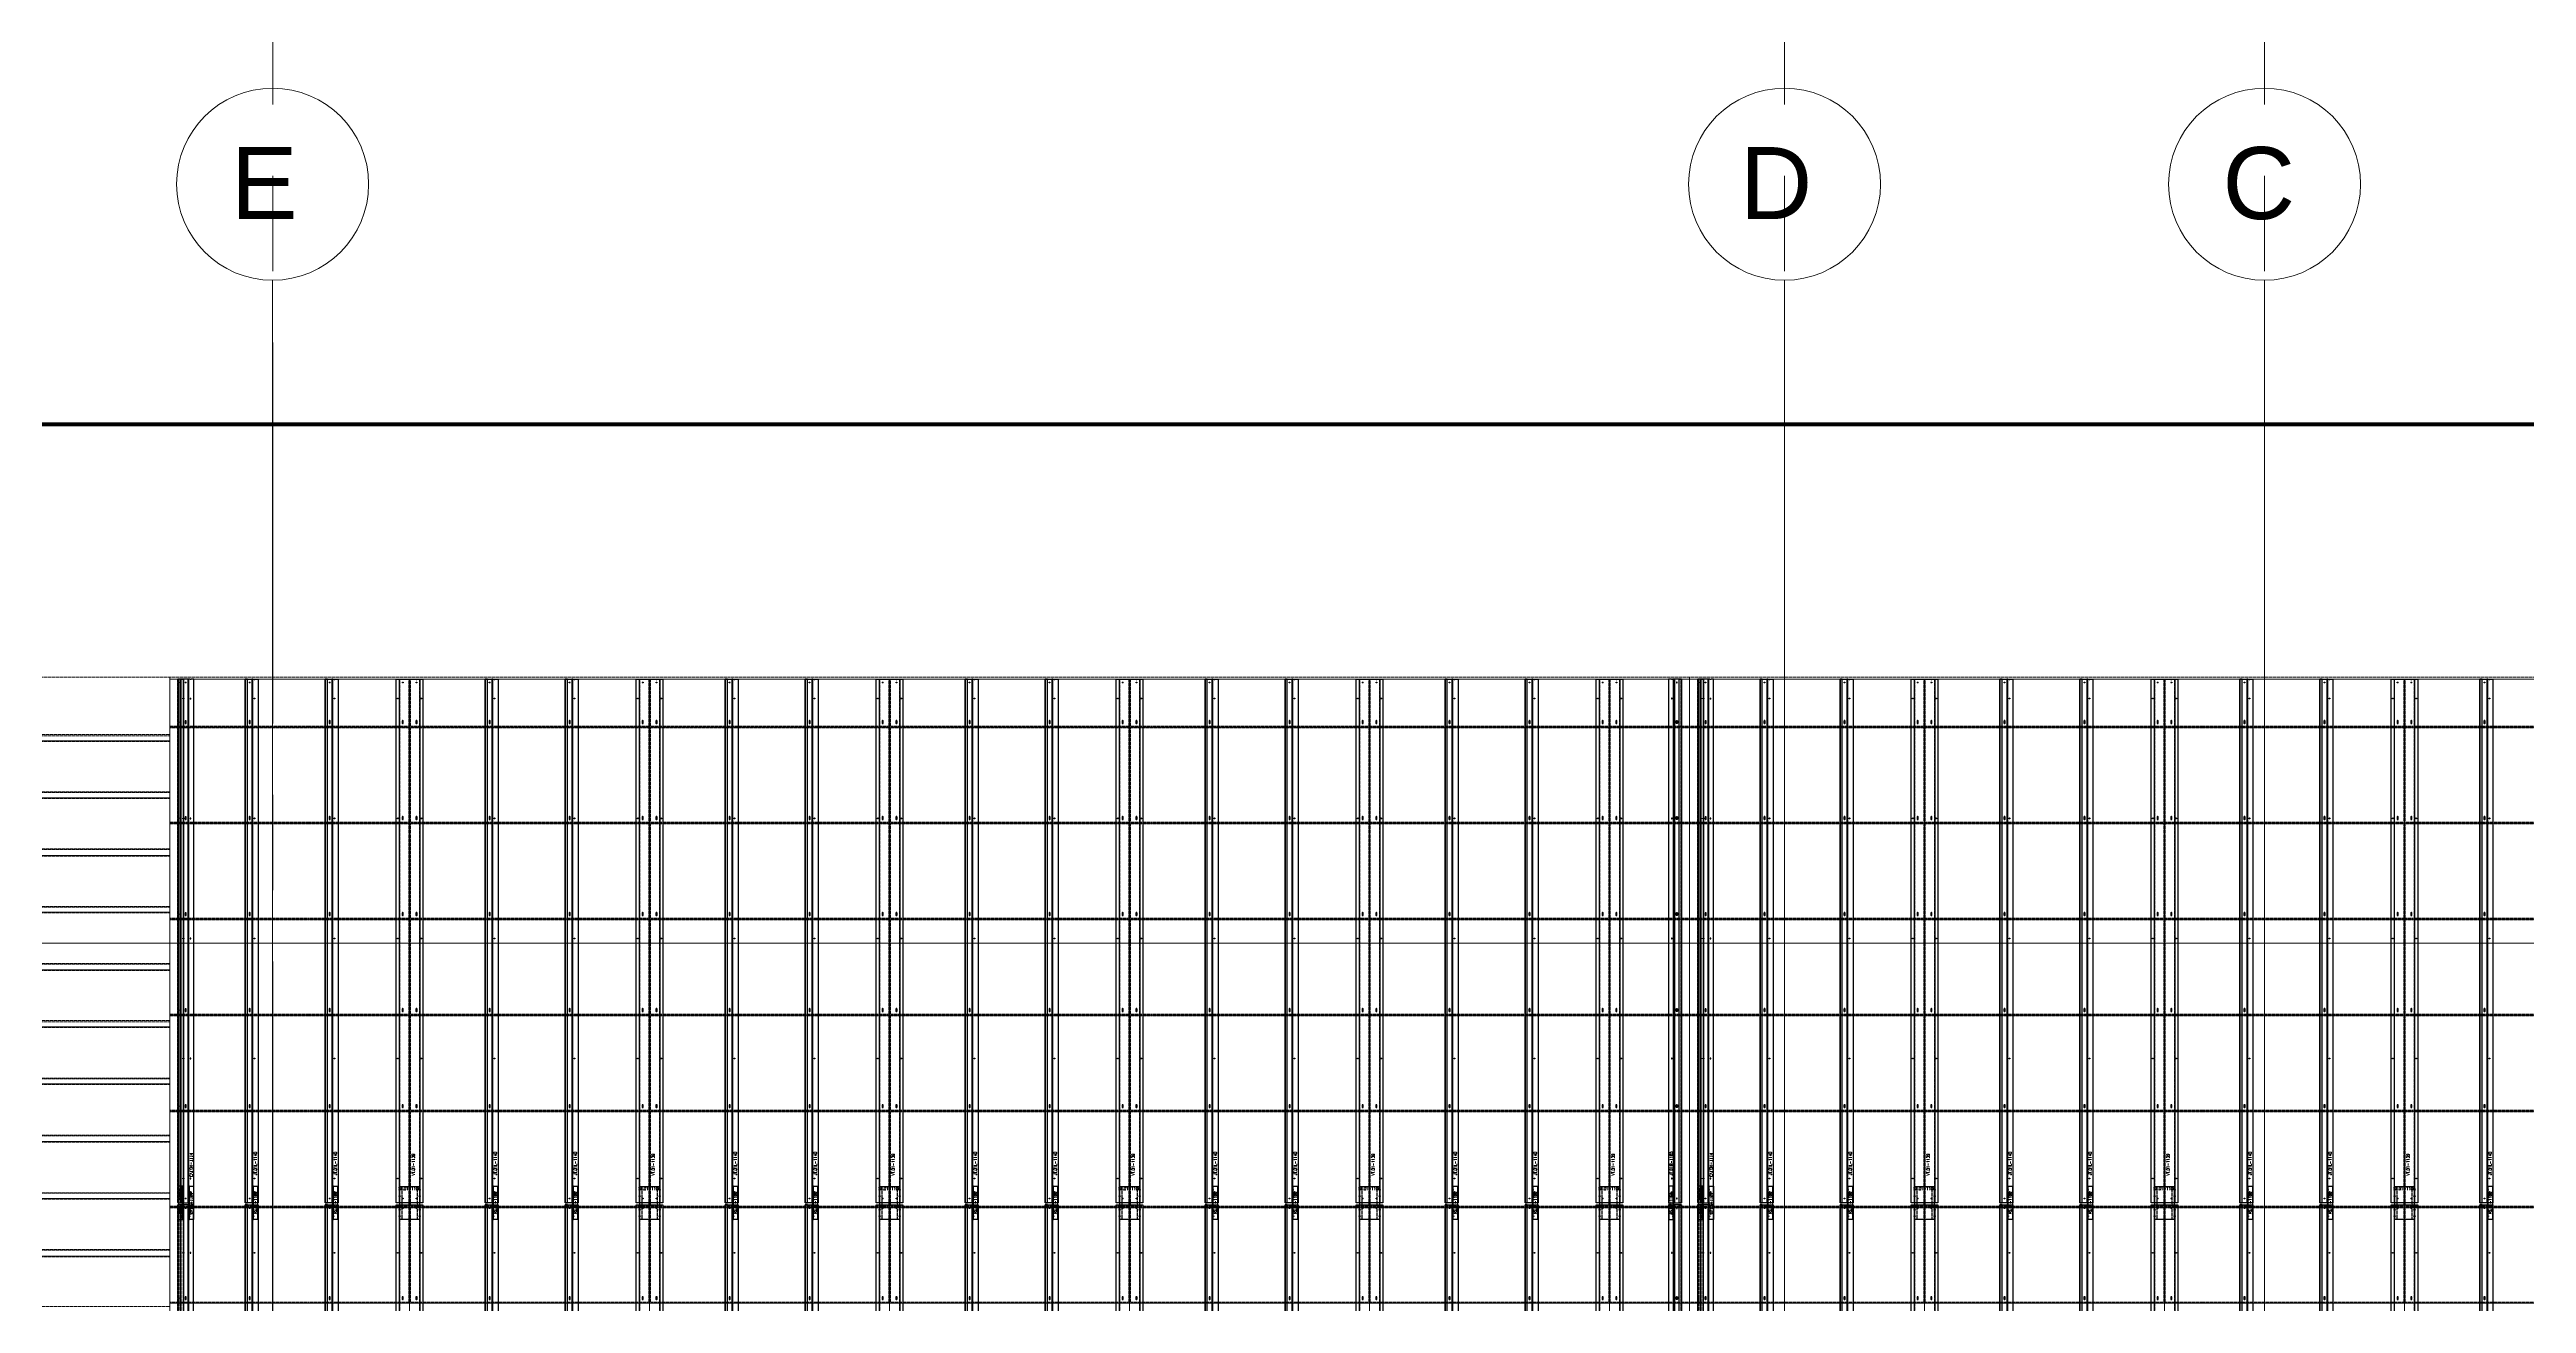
# Model space of a CAD drawing. Header units: inches. Extents: x 841 to 14369, y -4365 to -3225.
# Drawn here: x 5642 to 6261, y -3871 to -3557 of the extents above; entities that cross this region are included whole.
import ezdxf
from ezdxf.xclip import XClip

# ---------------------------------------------------------------- set-up
doc = ezdxf.new("R2010")
doc.units = ezdxf.units.IN
doc.header["$MEASUREMENT"] = 0
doc.header["$XCLIPFRAME"] = 0
for name, pattern in [('INC-200$0$NBK_Hidden', [0.125, 0.083333, -0.041667]), ('NBK_Center', [0.541667, 0.333333, -0.0625, 0.083333, -0.0625]), ('NBK_Center2', [0.270833, 0.166667, -0.03125, 0.041667, -0.03125]), ('NBK_CenterX2', [1.083333, 0.666667, -0.125, 0.166667, -0.125]), ('NBK_Hidden', [0.125, 0.083333, -0.041667]), ('NBK_Hidden2', [0.0625, 0.041667, -0.020833])]:
    doc.linetypes.add(name, pattern=pattern)
doc.layers.get('Defpoints').update_dxf_attribs({"color": 250, "lineweight": 0})
for name, color, linetype, lineweight in [('!Bracket', 11, 'Continuous', 25), ('!Clip - bent', 20, 'Continuous', 25), ('!Dimension', 50, 'Continuous', 5), ('!Extrusion', 140, 'Continuous', 25), ('!Gridline', 112, 'NBK_CenterX2', 5), ('!Linetype_Center', 220, 'NBK_Center', 9), ('!Linetype_Center2', 222, 'NBK_Center2', 9), ('!Linetype_Hidden', 210, 'NBK_Hidden', 9), ('!Misc2', 252, 'NBK_Hidden2', 5), ('INC-200$0$!Linetype_Hidden', 210, 'INC-200$0$NBK_Hidden', 9), ('S-GRID-IDEN', 1, 'Continuous', 9)]:
    doc.layers.add(name, color=color, linetype=linetype, lineweight=lineweight)
doc.styles.add('Arial_1', font='arial.ttf', dxfattribs={"height": 18})
doc.styles.add('Romans', font='romans.shx', dxfattribs={"width": 0.8})

# ---------------------------------------------------------------- blocks, each defined once
blk = doc.blocks.new('Grid - Grid Head - 1_2_ Circle-1591862-BUILDING ELEVATION - EAST')
at = {"layer": 'S-GRID-IDEN'}
blk.add_circle((813.21, 1599.69), 24, dxfattribs=at)
blk = doc.blocks.new('A$C5F5E0350')
for p, q in [((-1104, -364.16), (-1104, 165.69)), ((-726, -364.16), (-726, 165.69)), ((-606, -364.16), (-606, 165.69)), ((370.98, 0), (-1596.96, 0))]:
    blk.add_line(p, q)
at = {"layer": 'S-GRID-IDEN'}
for p in [(-1917.21, -1410), (-1539.21, -1410), (-1419.21, -1410)]:
    blk.add_blockref('Grid - Grid Head - 1_2_ Circle-1591862-BUILDING ELEVATION - EAST', p, dxfattribs=at)
at = {"style": 'Arial_1'}
for s, p in [('E', (-1114.49, 180.98)), ('D', (-737.21, 180.98)), ('C', (-616.52, 180.98))]:
    blk.add_text(s, height=18, dxfattribs=at).set_placement(p)
blk = doc.blocks.new('A$C5F5E04A0')
at = {"layer": '!Linetype_Center2', "linetype": 'Continuous'}
for p, q in [((-1129.74, 16), (-1129.74, 324)), ((-204.25, 324), (-1129.74, 324)), ((-1069.75, 16), (-1069.75, 324)), ((-1009.75, 16), (-1009.75, 324)), ((-949.75, 16), (-949.75, 324)), ((-889.75, 16), (-889.75, 324)), ((-829.75, 16), (-829.75, 324)), ((-769.75, 16), (-769.75, 324)), ((-749.75, 16), (-749.75, 324)), ((-691, 16), (-691, 324)), ((-631, 16), (-631, 324)), ((-571, 16), (-571, 324)), ((-1129.74, 312), (-204.25, 312)), ((-1129.74, 288), (-204.25, 288)), ((-1129.74, 264), (-204.25, 264)), ((-1129.74, 240), (-204.25, 240)), ((-1129.74, 216), (-204.25, 216)), ((-1129.74, 192), (-204.25, 192)), ((-1129.74, 168), (-204.25, 168))]:
    blk.add_line(p, q, dxfattribs=at)
at = {"layer": 'INC-200$0$!Linetype_Hidden'}
for points in [[(-1069.94, 324), (-1129.74, 324), (-1129.74, 312.19), (-1069.94, 312.19)], [(-1069.56, 324), (-1009.94, 324), (-1009.94, 312.19), (-1069.56, 312.19)], [(-949.94, 324), (-1009.56, 324), (-1009.56, 312.19), (-949.94, 312.19)], [(-949.56, 324), (-889.94, 324), (-889.94, 312.19), (-949.56, 312.19)], [(-829.94, 324), (-889.56, 324), (-889.56, 312.19), (-829.94, 312.19)], [(-829.56, 324), (-769.94, 324), (-769.94, 312.19), (-829.56, 312.19)], [(-769.56, 312.19), (-749.75, 312.19), (-749.75, 324), (-769.56, 324)], [(-691.19, 324), (-749.75, 324), (-749.75, 312.19), (-691.19, 312.19)], [(-690.81, 324), (-631.19, 324), (-631.19, 312.19), (-690.81, 312.19)], [(-571.19, 324), (-630.81, 324), (-630.81, 312.19), (-571.19, 312.19)], [(-570.81, 324), (-511.19, 324), (-511.19, 312.19), (-570.81, 312.19)], [(-1129.74, 288.19), (-1069.94, 288.19), (-1069.94, 311.81), (-1129.74, 311.81)], [(-1009.94, 288.19), (-1069.56, 288.19), (-1069.56, 311.81), (-1009.94, 311.81)], [(-1009.56, 288.19), (-949.94, 288.19), (-949.94, 311.81), (-1009.56, 311.81)], [(-889.94, 288.19), (-949.56, 288.19), (-949.56, 311.81), (-889.94, 311.81)], [(-889.56, 288.19), (-829.94, 288.19), (-829.94, 311.81), (-889.56, 311.81)], [(-769.94, 288.19), (-829.56, 288.19), (-829.56, 311.81), (-769.94, 311.81)], [(-769.56, 288.19), (-749.75, 288.19), (-749.75, 311.81), (-769.56, 311.81)], [(-691.19, 288.19), (-749.75, 288.19), (-749.75, 311.81), (-691.19, 311.81)], [(-690.81, 288.19), (-631.19, 288.19), (-631.19, 311.81), (-690.81, 311.81)], [(-571.19, 288.19), (-630.81, 288.19), (-630.81, 311.81), (-571.19, 311.81)], [(-570.81, 288.19), (-511.19, 288.19), (-511.19, 311.81), (-570.81, 311.81)], [(-1129.74, 287.81), (-1069.94, 287.81), (-1069.94, 264.19), (-1129.74, 264.19)], [(-1009.94, 287.81), (-1069.56, 287.81), (-1069.56, 264.19), (-1009.94, 264.19)], [(-1009.56, 287.81), (-949.94, 287.81), (-949.94, 264.19), (-1009.56, 264.19)], [(-889.94, 287.81), (-949.56, 287.81), (-949.56, 264.19), (-889.94, 264.19)], [(-889.56, 287.81), (-829.94, 287.81), (-829.94, 264.19), (-889.56, 264.19)], [(-769.94, 287.81), (-829.56, 287.81), (-829.56, 264.19), (-769.94, 264.19)], [(-769.56, 287.81), (-749.75, 287.81), (-749.75, 264.19), (-769.56, 264.19)], [(-691.19, 287.81), (-749.75, 287.81), (-749.75, 264.19), (-691.19, 264.19)], [(-690.81, 287.81), (-631.19, 287.81), (-631.19, 264.19), (-690.81, 264.19)], [(-571.19, 287.81), (-630.81, 287.81), (-630.81, 264.19), (-571.19, 264.19)], [(-570.81, 287.81), (-511.19, 287.81), (-511.19, 264.19), (-570.81, 264.19)], [(-1129.74, 240.19), (-1069.94, 240.19), (-1069.94, 263.81), (-1129.74, 263.81)], [(-1009.94, 240.19), (-1069.56, 240.19), (-1069.56, 263.81), (-1009.94, 263.81)], [(-1009.56, 240.19), (-949.94, 240.19), (-949.94, 263.81), (-1009.56, 263.81)], [(-889.94, 240.19), (-949.56, 240.19), (-949.56, 263.81), (-889.94, 263.81)], [(-889.56, 240.19), (-829.94, 240.19), (-829.94, 263.81), (-889.56, 263.81)], [(-769.94, 240.19), (-829.56, 240.19), (-829.56, 263.81), (-769.94, 263.81)], [(-769.56, 240.19), (-749.75, 240.19), (-749.75, 263.81), (-769.56, 263.81)], [(-691.19, 240.19), (-749.75, 240.19), (-749.75, 263.81), (-691.19, 263.81)], [(-690.81, 240.19), (-631.19, 240.19), (-631.19, 263.81), (-690.81, 263.81)], [(-571.19, 240.19), (-630.81, 240.19), (-630.81, 263.81), (-571.19, 263.81)], [(-570.81, 240.19), (-511.19, 240.19), (-511.19, 263.81), (-570.81, 263.81)], [(-1129.74, 239.81), (-1069.94, 239.81), (-1069.94, 216.19), (-1129.74, 216.19)], [(-1009.94, 239.81), (-1069.56, 239.81), (-1069.56, 216.19), (-1009.94, 216.19)], [(-1009.56, 239.81), (-949.94, 239.81), (-949.94, 216.19), (-1009.56, 216.19)], [(-889.94, 239.81), (-949.56, 239.81), (-949.56, 216.19), (-889.94, 216.19)], [(-889.56, 239.81), (-829.94, 239.81), (-829.94, 216.19), (-889.56, 216.19)], [(-769.94, 239.81), (-829.56, 239.81), (-829.56, 216.19), (-769.94, 216.19)], [(-769.56, 239.81), (-749.75, 239.81), (-749.75, 216.19), (-769.56, 216.19)], [(-691.19, 239.81), (-749.75, 239.81), (-749.75, 216.19), (-691.19, 216.19)], [(-690.81, 239.81), (-631.19, 239.81), (-631.19, 216.19), (-690.81, 216.19)], [(-571.19, 239.81), (-630.81, 239.81), (-630.81, 216.19), (-571.19, 216.19)], [(-570.81, 239.81), (-511.19, 239.81), (-511.19, 216.19), (-570.81, 216.19)], [(-1129.74, 192.19), (-1069.94, 192.19), (-1069.94, 215.81), (-1129.74, 215.81)], [(-1009.94, 192.19), (-1069.56, 192.19), (-1069.56, 215.81), (-1009.94, 215.81)], [(-1009.56, 192.19), (-949.94, 192.19), (-949.94, 215.81), (-1009.56, 215.81)], [(-889.94, 192.19), (-949.56, 192.19), (-949.56, 215.81), (-889.94, 215.81)], [(-889.56, 192.19), (-829.94, 192.19), (-829.94, 215.81), (-889.56, 215.81)], [(-769.94, 192.19), (-829.56, 192.19), (-829.56, 215.81), (-769.94, 215.81)], [(-769.56, 192.19), (-749.75, 192.19), (-749.75, 215.81), (-769.56, 215.81)], [(-691.19, 192.19), (-749.75, 192.19), (-749.75, 215.81), (-691.19, 215.81)], [(-690.81, 192.19), (-631.19, 192.19), (-631.19, 215.81), (-690.81, 215.81)], [(-571.19, 192.19), (-630.81, 192.19), (-630.81, 215.81), (-571.19, 215.81)], [(-570.81, 192.19), (-511.19, 192.19), (-511.19, 215.81), (-570.81, 215.81)], [(-1129.74, 191.81), (-1069.94, 191.81), (-1069.94, 168.19), (-1129.74, 168.19)], [(-1009.94, 191.81), (-1069.56, 191.81), (-1069.56, 168.19), (-1009.94, 168.19)], [(-1009.56, 191.81), (-949.94, 191.81), (-949.94, 168.19), (-1009.56, 168.19)], [(-889.94, 191.81), (-949.56, 191.81), (-949.56, 168.19), (-889.94, 168.19)], [(-889.56, 191.81), (-829.94, 191.81), (-829.94, 168.19), (-889.56, 168.19)], [(-769.94, 191.81), (-829.56, 191.81), (-829.56, 168.19), (-769.94, 168.19)], [(-769.56, 191.81), (-749.75, 191.81), (-749.75, 168.19), (-769.56, 168.19)], [(-691.19, 191.81), (-749.75, 191.81), (-749.75, 168.19), (-691.19, 168.19)], [(-690.81, 191.81), (-631.19, 191.81), (-631.19, 168.19), (-690.81, 168.19)], [(-571.19, 191.81), (-630.81, 191.81), (-630.81, 168.19), (-571.19, 168.19)], [(-570.81, 191.81), (-511.19, 191.81), (-511.19, 168.19), (-570.81, 168.19)]]:
    blk.add_lwpolyline(points, close=True, dxfattribs=at)
blk = doc.blocks.new('A$C5F5E0AF2')
for p, q in [((16.75, 66.5), (-1129.74, 66.5)), ((-1129.74, 66.5), (-1129.74, -258)), ((-749.75, 66.5), (-749.75, -258))]:
    blk.add_line(p, q)
at = {"lineweight": 13}
for points in [[(-1233.13, 52.16), (-1129.74, 52.16), (-1129.74, 66.5), (-1233.13, 66.5)], [(-1233.13, 37.76), (-1129.74, 37.76), (-1129.74, 50.4), (-1129.74, 50.56), (-1129.74, 51.84), (-1233.13, 51.84)], [(-1129.74, 50.56), (-1231.53, 50.56)], [(-1233.13, 23.52), (-1129.74, 23.52), (-1129.74, 36.16), (-1129.74, 36.32), (-1129.74, 37.6), (-1233.13, 37.6)], [(-1129.74, 36.32), (-1231.53, 36.32)], [(-1129.74, 21.92), (-1231.53, 21.92)], [(-1233.13, -5.12), (-1129.74, -5.12), (-1129.74, 7.52), (-1129.74, 7.68), (-1129.74, 8.96), (-1233.13, 8.96)], [(-1129.74, 7.68), (-1231.53, 7.68)], [(-1129.74, -6.72), (-1231.53, -6.72)], [(-1233.13, -33.76), (-1129.74, -33.76), (-1129.74, -21.12), (-1129.74, -20.96), (-1129.74, -19.68), (-1233.13, -19.68)], [(-1129.74, -20.96), (-1231.53, -20.96)], [(-1233.13, -48), (-1129.74, -48), (-1129.74, -35.36), (-1129.74, -35.2), (-1129.74, -33.92), (-1233.13, -33.92)], [(-1129.74, -35.2), (-1231.53, -35.2)], [(-1129.74, -49.6), (-1231.53, -49.6)], [(-1233.13, -76.64), (-1129.74, -76.64), (-1129.74, -64), (-1129.74, -63.84), (-1129.74, -62.56), (-1233.13, -62.56)], [(-1129.74, -63.84), (-1231.53, -63.84)], [(-1129.74, -78.24), (-1231.53, -78.24)]]:
    blk.add_lwpolyline(points, close=True, dxfattribs=at)
for points in [[(-1129.74, 50.4), (-1231.53, 50.4), (-1231.53, 50.56), (-1231.53, 51.84), (-1231.53, 52.16), (-1231.53, 52), (-1231.53, 51.84)], [(-1129.74, 52.16), (-1129.74, 51.84)], [(-1129.74, 36.16), (-1231.53, 36.16), (-1231.53, 36.32), (-1231.53, 37.6), (-1231.53, 37.76), (-1231.53, 37.6)], [(-1129.74, 37.76), (-1129.74, 37.6)], [(-1129.74, 23.52), (-1129.74, 23.36), (-1233.13, 23.36), (-1233.13, 9.12), (-1129.74, 9.12), (-1129.74, 21.76), (-1129.74, 21.92), (-1129.74, 23.2)], [(-1129.74, 21.76), (-1231.53, 21.76), (-1231.53, 21.92), (-1231.53, 23.2)], [(-1129.74, 7.52), (-1231.53, 7.52), (-1231.53, 7.68), (-1231.53, 8.96), (-1231.53, 9.12), (-1231.53, 8.96)], [(-1129.74, 9.12), (-1129.74, 8.96)], [(-1129.74, -5.12), (-1129.74, -5.28), (-1233.13, -5.28), (-1233.13, -19.36), (-1129.74, -19.36), (-1129.74, -6.88), (-1129.74, -6.72), (-1129.74, -5.44)], [(-1129.74, -6.88), (-1231.53, -6.88), (-1231.53, -6.72), (-1231.53, -5.44)], [(-1129.74, -21.12), (-1231.53, -21.12), (-1231.53, -20.96), (-1231.53, -19.68), (-1231.53, -19.36), (-1231.53, -19.52), (-1231.53, -19.68)], [(-1129.74, -19.36), (-1129.74, -19.68)], [(-1129.74, -35.36), (-1231.53, -35.36), (-1231.53, -35.2), (-1231.53, -33.92), (-1231.53, -33.76), (-1231.53, -33.92)], [(-1129.74, -33.76), (-1129.74, -33.92)], [(-1129.74, -48), (-1129.74, -48.16), (-1233.13, -48.16), (-1233.13, -62.4), (-1129.74, -62.4), (-1129.74, -49.76), (-1129.74, -49.6), (-1129.74, -48.32)], [(-1129.74, -49.76), (-1231.53, -49.76), (-1231.53, -49.6), (-1231.53, -48.32)], [(-1129.74, -64), (-1231.53, -64), (-1231.53, -63.84), (-1231.53, -62.56), (-1231.53, -62.4), (-1231.53, -62.56)], [(-1129.74, -62.4), (-1129.74, -62.56)], [(-1129.74, -76.64), (-1129.74, -76.8), (-1233.13, -76.8), (-1233.13, -90.88), (-1129.74, -90.88), (-1129.74, -78.4), (-1129.74, -78.24), (-1129.74, -76.96)], [(-1129.74, -78.4), (-1231.53, -78.4), (-1231.53, -78.24), (-1231.53, -76.96)]]:
    blk.add_lwpolyline(points, dxfattribs=at)
blk = doc.blocks.new('A$C5F5F6268')
at = {"layer": '!Linetype_Hidden'}
blk.add_blockref('A$C5F5E0AF2', (0, 0), dxfattribs=at)
at = {"color": 1}
blk.add_blockref('A$C5F5E04A0', (0, -258), dxfattribs=at)
blk = doc.blocks.new('GRID_ELEV EAST_E')
at = {"layer": '!Gridline'}
for p, q in [((1.6301, -3.0856, 0.1581), (1.6301, 12.211, -9.4452)), ((4.2761, -3.0856, 0.1677), (4.2761, 12.211, -9.4452)), ((5.1161, -3.0856, 0.1726), (5.1161, 12.2188, -9.4452)), ((-6.0487, 8.4812), (9.732, 8.4812))]:
    blk.add_line(p, q, dxfattribs=at)
blk = doc.blocks.new('HOLE SECTION')
at = {"layer": '!Linetype_Center2'}
blk.add_line((-0.33, 0), (0.26, 0), dxfattribs=at)
at = {"layer": '!Misc2'}
blk.add_lwpolyline([(-0.09, 0.1), (0, 0.1), (0, -0.1), (-0.09, -0.1)], close=True, dxfattribs=at)
blk = doc.blocks.new('TAP HOLE_5mm')
at = {"layer": '!Linetype_Center2'}
for points in [[(-0.18, 0), (0.18, 0)], [(0, 0.18), (0, -0.18)]]:
    blk.add_lwpolyline(points, dxfattribs=at)
blk.add_circle((0, 0), 0.101)
blk = doc.blocks.new('WEEP HOLE')
at = {"layer": '!Linetype_Center'}
for p, q in [((-0.22, 0.37), (0.22, 0.37)), ((0, 0.83), (0, -0.08))]:
    blk.add_line(p, q, dxfattribs=at)
at = {"color": 0}
blk.add_lwpolyline([(-0.14, 0.61), (-0.14, 0.14, 0.414214), (0, 0, 0.414214), (0.14, 0.14), (0.14, 0.61, 0.414214), (0, 0.75, 0.414214)], format="xyb", close=True, dxfattribs=at)
blk = doc.blocks.new('19mm WEEP HOLE')
at = {"layer": '!Linetype_Center'}
blk.add_line((-0.37, 0.2), (-0.37, -0.12), dxfattribs=at)
at = {"linetype": 'NBK_Hidden'}
blk.add_lwpolyline([(-0.75, 0.08), (0, 0.08), (0, 0), (-0.75, 0)], close=True, dxfattribs=at)
blk = doc.blocks.new('CLEAR SECTION HOLE')
at = {"layer": '!Linetype_Center2'}
blk.add_line((-0.33, 0), (0.26, 0), dxfattribs=at)
at = {"layer": '!Misc2'}
blk.add_lwpolyline([(-0.08, 0.1), (0, 0.1), (0, -0.1), (-0.08, -0.1)], close=True, dxfattribs=at)
blk = doc.blocks.new('SECTION CLEAR HOLE 1')
at = {"layer": '!Linetype_Center2'}
blk.add_line((-0.33, 0, 0), (0.26, 0, 0), dxfattribs=at)
at = {"layer": '!Misc2'}
blk.add_lwpolyline([(-0.12, 0.1), (0, 0.1), (0, -0.1), (-0.12, -0.1)], close=True, dxfattribs=at)
blk = doc.blocks.new('SLOTTED SECTION1')
at = {"layer": '!Linetype_Center2'}
blk.add_lwpolyline([(-0.24, 0), (0.12, 0)], dxfattribs=at)
at = {"layer": '!Misc2'}
blk.add_lwpolyline([(-0.12, 0.47), (0, 0.47), (0, -0.47), (-0.12, -0.47)], close=True, dxfattribs=at)
blk = doc.blocks.new('SLOTTED HOLE 1')
at = {"layer": '!Linetype_Center'}
for p, q in [((0, 0.55), (0, -0.55)), ((-0.22, 0), (0.22, 0))]:
    blk.add_line(p, q, dxfattribs=at)
at = {"color": 0}
blk.add_lwpolyline([(-0.14, 0.33), (-0.14, -0.33, 0.414214), (0, -0.47, 0.414214), (0.14, -0.33), (0.14, 0.33, 0.414214), (0, 0.47, 0.414214)], format="xyb", close=True, dxfattribs=at)
blk = doc.blocks.new('SL.01-1101')
at = {"layer": '!Bracket'}
for points in [[(4.65, -1.3), (4.65, -0.12), (-3.67, -0.12), (-3.67, -1.3)], [(-3.67, -1.3), (-3.67, -1.18), (4.65, -1.18), (4.65, -1.3)]]:
    blk.add_lwpolyline(points, close=True, dxfattribs=at)
at = {"layer": '!Dimension', "xscale": -1, "rotation": 270}
for name, p in [('SECTION CLEAR HOLE 1', (-2.88, -1.18)), ('SECTION CLEAR HOLE 1', (-1.3, -1.18)), ('SLOTTED SECTION1', (2.15, -1.18)), ('SLOTTED SECTION1', (3.73, -1.18))]:
    blk.add_blockref(name, p, dxfattribs=at)
at = {"layer": '!Extrusion', "xscale": -1, "rotation": 270}
blk.add_blockref('TAP HOLE_5mm', (-2.09, -0.83), dxfattribs=at)
at = {"layer": '!Extrusion', "linetype": 'NBK_Hidden', "xscale": -1, "rotation": 270}
blk.add_blockref('SLOTTED HOLE 1', (2.75, -0.83), dxfattribs=at)
at = {"layer": 'Defpoints', "color": 30, "insert": (0.32, -0.6), "char_height": 0.75, "width": 1.65, "attachment_point": 5, "style": 'Romans'}
blk.add_mtext('AS.01-1101', dxfattribs=at)
blk = doc.blocks.new('AS.01-1100-')
at = {"layer": '!Bracket'}
for points in [[(4.65, 1.33), (4.65, 0.15), (-3.67, 0.15), (-3.67, 1.33)], [(-3.67, 1.33), (-3.67, 1.21), (4.65, 1.21), (4.65, 1.33)]]:
    blk.add_lwpolyline(points, close=True, dxfattribs=at)
at = {"layer": '!Dimension', "rotation": 270}
for name, p in [('SECTION CLEAR HOLE 1', (-2.09, 1.21)), ('SLOTTED SECTION1', (2.75, 1.21))]:
    blk.add_blockref(name, p, dxfattribs=at)
at = {"layer": '!Extrusion', "rotation": 270}
for p in [(-2.88, 0.86, 0), (-1.3, 0.86, 0)]:
    blk.add_blockref('TAP HOLE_5mm', p, dxfattribs=at)
at = {"layer": '!Extrusion', "linetype": 'NBK_Hidden', "rotation": 270}
for p in [(2.15, 0.86), (3.73, 0.86)]:
    blk.add_blockref('SLOTTED HOLE 1', p, dxfattribs=at)
at = {"layer": 'Defpoints', "color": 30, "insert": (0.49, 0.74), "char_height": 0.75, "width": 1.65, "attachment_point": 5, "style": 'Romans'}
blk.add_mtext('AS.01-1100', dxfattribs=at)
blk = doc.blocks.new('CVT.04-1122')
at = {"layer": '!Extrusion'}
blk.add_lwpolyline([(0, 0), (0, 143.5), (0.63, 143.5, 1), (0.91, 143.5), (3.97, 143.5), (3.97, 0)], format="xyb", close=True, dxfattribs=at)
for points in [[(1.18, 0), (1.18, 143.5), (1.44, 143.5), (1.44, 0)], [(3.21, 0), (3.21, 143.5), (2.56, 143.5), (2.56, 0)]]:
    blk.add_lwpolyline(points, close=True, dxfattribs=at)
at = {"layer": '!Extrusion', "linetype": 'NBK_Hidden'}
for points in [[(2.55, 0), (2.55, 143.5), (2.64, 143.5), (2.64, 0)], [(3.11, 0), (3.11, 143.5), (3.21, 143.5), (3.21, 0)], [(3.61, 0), (3.61, 143.5), (3.69, 143.5), (3.69, 0)], [(3.93, 0), (3.93, 143.5), (3.83, 143.5), (3.83, 0)]]:
    blk.add_lwpolyline(points, close=True, dxfattribs=at)
at = {"layer": '!Dimension'}
for name, p in [('CLEAR SECTION HOLE', (3.69, 142.67)), ('HOLE SECTION', (2.64, 131.5)), ('HOLE SECTION', (2.64, 101.5)), ('HOLE SECTION', (2.64, 71.5)), ('HOLE SECTION', (2.64, 41.5)), ('HOLE SECTION', (2.64, 11.5)), ('CLEAR SECTION HOLE', (3.69, 1.06))]:
    blk.add_blockref(name, p, dxfattribs=at)
at = {"layer": '!Extrusion', "xscale": -1}
for name, p in [('TAP HOLE_5mm', (2, 142.67)), ('WEEP HOLE', (2, 119.78)), ('WEEP HOLE', (2, 95.78)), ('WEEP HOLE', (2, 71.78)), ('WEEP HOLE', (2, 47.78)), ('WEEP HOLE', (2, 23.78)), ('TAP HOLE_5mm', (2, 1.06))]:
    blk.add_blockref(name, p, dxfattribs=at)
at = {"layer": '!Extrusion'}
for p in [(0.77, 131.5), (0.77, 101.5), (0.77, 71.5), (0.77, 41.5), (0.77, 11.5)]:
    blk.add_blockref('TAP HOLE_5mm', p, dxfattribs=at)
at = {"layer": '!Extrusion', "rotation": 270}
for p in [(3.61, 119.78), (3.61, 95.78), (3.61, 71.78), (3.61, 47.78), (3.61, 23.78)]:
    blk.add_blockref('19mm WEEP HOLE', p, dxfattribs=at)
at = {"color": 144, "rotation": 90}
for name, p in [('SL.01-1101', (-0.12, 143.5)), ('AS.01-1100-', (3.97, 143.5))]:
    blk.add_blockref(name, p, dxfattribs=at)
at = {"layer": 'Defpoints', "color": 3, "insert": (0.58, 5.18), "char_height": 0.75, "width": 1.65, "attachment_point": 5, "rotation": 90, "style": 'Romans'}
blk.add_mtext('CVT.04-1122', dxfattribs=at)
blk = doc.blocks.new('JT.01R-1165')
at = {"layer": '!Extrusion'}
blk.add_lwpolyline([(0, 0), (0, 130.92), (-2.22, 130.92, -1), (-2.5, 130.92), (-3.25, 130.92), (-3.25, 0)], format="xyb", close=True, dxfattribs=at)
for points in [[(-1.95, 0), (-1.95, 130.92), (-1.69, 130.92), (-1.69, 0)], [(-0.57, 0), (-0.57, 130.92), (0, 130.92), (0, 0)]]:
    blk.add_lwpolyline(points, close=True, dxfattribs=at)
at = {"layer": '!Extrusion', "linetype": 'NBK_Hidden'}
for points in [[(-1.95, 0), (-1.95, 130.92), (-1.87, 130.92), (-1.87, 0)], [(-0.08, 0), (-0.08, 130.92), (0, 130.92), (0, 0)]]:
    blk.add_lwpolyline(points, close=True, dxfattribs=at)
at = {"layer": '!Extrusion', "xscale": -1}
for name, p in [('TAP HOLE_5mm', (-1.13, 130.04)), ('TAP HOLE_5mm', (-2.36, 126.03)), ('WEEP HOLE', (-1.13, 119.78)), ('TAP HOLE_5mm', (-2.36, 96.08)), ('WEEP HOLE', (-1.13, 95.78)), ('WEEP HOLE', (-1.13, 71.78)), ('TAP HOLE_5mm', (-2.36, 66.08)), ('WEEP HOLE', (-1.13, 47.78)), ('TAP HOLE_5mm', (-2.36, 36.08)), ('WEEP HOLE', (-1.13, 23.78)), ('TAP HOLE_5mm', (-2.36, 6.08)), ('TAP HOLE_5mm', (-1.13, 1.06))]:
    blk.add_blockref(name, p, dxfattribs=at)
at = {"layer": 'Defpoints', "color": 5, "insert": (-2.54, 9.82), "char_height": 0.75, "width": 1.65, "attachment_point": 5, "rotation": 90, "style": 'Romans'}
blk.add_mtext('JT.01R-1165', dxfattribs=at)
blk = doc.blocks.new('JT.01R-1164')
at = {"layer": '!Extrusion'}
blk.add_lwpolyline([(-3.25, 0), (0, 0), (0, 143.5), (-2.22, 143.5, -1), (-2.5, 143.5), (-3.25, 143.5)], format="xyb", close=True, dxfattribs=at)
for points in [[(-1.69, 143.5), (-1.69, 0), (-1.95, 0), (-1.95, 143.5)], [(0, 143.5), (0, 0), (-0.57, 0), (-0.57, 143.5)]]:
    blk.add_lwpolyline(points, close=True, dxfattribs=at)
at = {"layer": '!Extrusion', "linetype": 'NBK_Hidden'}
for points in [[(-1.87, 143.5), (-1.87, 0), (-1.95, 0), (-1.95, 143.5)], [(0, 143.5), (0, 0), (-0.08, 0), (-0.08, 143.5)]]:
    blk.add_lwpolyline(points, close=True, dxfattribs=at)
at = {"layer": '!Extrusion', "xscale": -1}
for name, p in [('TAP HOLE_5mm', (-1.13, 142.67)), ('TAP HOLE_5mm', (-2.36, 131.5)), ('WEEP HOLE', (-1.13, 119.78)), ('TAP HOLE_5mm', (-2.36, 101.5)), ('WEEP HOLE', (-1.13, 95.78)), ('TAP HOLE_5mm', (-2.36, 71.5)), ('WEEP HOLE', (-1.13, 71.78)), ('WEEP HOLE', (-1.13, 47.78)), ('TAP HOLE_5mm', (-2.36, 41.5)), ('WEEP HOLE', (-1.13, 23.78)), ('TAP HOLE_5mm', (-2.36, 11.5)), ('TAP HOLE_5mm', (-1.13, 1.06))]:
    blk.add_blockref(name, p, dxfattribs=at)
at = {"color": 144, "rotation": 90}
blk.add_blockref('SL.01-1101', (-3.25, 143.5), dxfattribs=at)
at = {"layer": 'Defpoints', "color": 5, "insert": (-2.54, 4.4), "char_height": 0.75, "width": 1.65, "attachment_point": 5, "rotation": 90, "style": 'Romans'}
blk.add_mtext('JT.01R-1164', dxfattribs=at)
blk = doc.blocks.new('AS.01-1100')
at = {"layer": '!Bracket'}
for points in [[(-1.3, 4.65), (-0.12, 4.65), (-0.12, -3.67), (-1.3, -3.67)], [(-1.3, -3.67), (-1.18, -3.67), (-1.18, 4.65), (-1.3, 4.65)]]:
    blk.add_lwpolyline(points, close=True, dxfattribs=at)
at = {"layer": '!Dimension'}
for name, p in [('SLOTTED SECTION1', (-1.18, 3.73)), ('SLOTTED SECTION1', (-1.18, 2.15)), ('SECTION CLEAR HOLE 1', (-1.18, -1.3)), ('SECTION CLEAR HOLE 1', (-1.18, -2.88))]:
    blk.add_blockref(name, p, dxfattribs=at)
at = {"layer": '!Extrusion', "linetype": 'NBK_Hidden'}
blk.add_blockref('SLOTTED HOLE 1', (-0.83, 2.75), dxfattribs=at)
at = {"layer": '!Extrusion', "rotation": 360}
blk.add_blockref('TAP HOLE_5mm', (-0.83, -2.09), dxfattribs=at)
at = {"layer": 'Defpoints', "color": 30, "insert": (-0.71, 0.49), "char_height": 0.75, "width": 1.65, "attachment_point": 5, "rotation": 90, "style": 'Romans'}
blk.add_mtext('AS.01-1100', dxfattribs=at)
blk = doc.blocks.new('JT.01L-1167')
at = {"layer": '!Extrusion'}
blk.add_lwpolyline([(3.25, 0), (0, 0), (0, 143.5), (2.22, 143.5, 1), (2.5, 143.5), (3.25, 143.5)], format="xyb", close=True, dxfattribs=at)
at = {"layer": '!Extrusion', "linetype": 'NBK_Hidden'}
for points in [[(0, 143.5), (0, 0), (0.08, 0), (0.08, 143.5)], [(1.87, 143.5), (1.87, 0), (1.95, 0), (1.95, 143.5)]]:
    blk.add_lwpolyline(points, close=True, dxfattribs=at)
at = {"layer": '!Extrusion'}
for points in [[(0, 143.5), (0, 0), (0.57, 0), (0.57, 143.5)], [(1.69, 143.5), (1.69, 0), (1.95, 0), (1.95, 143.5)]]:
    blk.add_lwpolyline(points, close=True, dxfattribs=at)
at = {"layer": '!Dimension'}
blk.add_blockref('AS.01-1100', (3.25, 143.5), dxfattribs=at)
at = {"layer": '!Extrusion', "rotation": 360}
for p in [(1.13, 142.67), (2.36, 131.5), (2.36, 101.5), (2.36, 71.5), (2.36, 41.5), (2.36, 11.5), (1.13, 1.06)]:
    blk.add_blockref('TAP HOLE_5mm', p, dxfattribs=at)
at = {"layer": '!Extrusion'}
for p in [(1.13, 119.78), (1.13, 95.78), (1.13, 71.78), (1.13, 47.78), (1.13, 23.78)]:
    blk.add_blockref('WEEP HOLE', p, dxfattribs=at)
at = {"layer": 'Defpoints', "color": 2, "insert": (2.54, 4.4), "char_height": 0.75, "width": 1.65, "attachment_point": 5, "rotation": 90, "style": 'Romans'}
blk.add_mtext('JT.01L-1167', dxfattribs=at)
blk = doc.blocks.new('SLOTTED SECTION HOLE')
at = {"layer": '!Linetype_Center2'}
blk.add_line((-0.33, 0), (0.26, 0), dxfattribs=at)
at = {"layer": '!Misc2'}
blk.add_lwpolyline([(-0.08, 0.47), (0, 0.47), (0, -0.47), (-0.08, -0.47)], close=True, dxfattribs=at)
blk = doc.blocks.new('VT.01-1176')
at = {"layer": '!Extrusion'}
blk.add_lwpolyline([(3.33, 0), (-3.33, 0), (-3.33, 143.5), (1.58, 143.5, 1), (1.86, 143.5), (3.33, 143.5)], format="xyb", close=True, dxfattribs=at)
blk.add_lwpolyline([(1.86, 143.5), (2.54, 143.5), (2.54, 0), (-2.54, 0), (-2.54, 143.5), (1.58, 143.5)], dxfattribs=at)
at = {"layer": '!Extrusion', "linetype": 'NBK_Hidden'}
blk.add_lwpolyline([(1.86, 143.5), (2.46, 143.5), (2.46, 0), (-2.46, 0), (-2.46, 143.5), (1.58, 143.5)], dxfattribs=at)
at = {"layer": '!Extrusion'}
blk.add_lwpolyline([(-2.45, 148.03), (2.45, 148.03), (2.45, 139.83), (-2.45, 139.83)], close=True, dxfattribs=at)
at = {"layer": '!Extrusion', "linetype": 'NBK_Hidden2'}
blk.add_lwpolyline([(-1.86, 148.03), (1.86, 148.03), (1.86, 139.83), (-1.86, 139.83)], close=True, dxfattribs=at)
at = {"layer": '!Dimension', "rotation": 360}
for name, p in [('CLEAR SECTION HOLE', (-2.46, 142.21)), ('CLEAR SECTION HOLE', (-2.46, 140.63)), ('CLEAR SECTION HOLE', (2.54, 142.21)), ('CLEAR SECTION HOLE', (2.54, 140.63)), ('SLOTTED SECTION HOLE', (-2.46, 3.23)), ('SLOTTED SECTION HOLE', (-2.46, 1.65)), ('SLOTTED SECTION HOLE', (2.54, 3.23)), ('SLOTTED SECTION HOLE', (2.54, 1.65))]:
    blk.add_blockref(name, p, dxfattribs=at)
at = {"layer": '!Extrusion', "rotation": 360}
for name, p in [('TAP HOLE_5mm', (-1.72, 142.67)), ('TAP HOLE_5mm', (1.72, 142.67)), ('TAP HOLE_5mm', (-2.93, 131.5)), ('TAP HOLE_5mm', (2.93, 131.5)), ('WEEP HOLE', (-1.72, 119.78)), ('WEEP HOLE', (1.72, 119.78)), ('TAP HOLE_5mm', (-2.93, 101.5)), ('TAP HOLE_5mm', (2.93, 101.5)), ('WEEP HOLE', (-1.72, 95.78)), ('WEEP HOLE', (1.72, 95.78)), ('TAP HOLE_5mm', (-2.93, 71.5)), ('WEEP HOLE', (-1.72, 71.78)), ('WEEP HOLE', (1.72, 71.78)), ('TAP HOLE_5mm', (2.93, 71.5)), ('WEEP HOLE', (-1.72, 47.78)), ('WEEP HOLE', (1.72, 47.78)), ('TAP HOLE_5mm', (-2.93, 41.5)), ('TAP HOLE_5mm', (2.93, 41.5)), ('WEEP HOLE', (-1.72, 23.78)), ('WEEP HOLE', (1.72, 23.78)), ('TAP HOLE_5mm', (-2.93, 11.5)), ('TAP HOLE_5mm', (2.93, 11.5)), ('TAP HOLE_5mm', (-1.72, 1.06)), ('TAP HOLE_5mm', (1.72, 1.06))]:
    blk.add_blockref(name, p, dxfattribs=at)
at = {"layer": 'Defpoints', "color": 30, "insert": (-0.03, 147.53), "char_height": 0.75, "width": 1.65, "attachment_point": 5, "style": 'Romans'}
blk.add_mtext('SL.01-1100', dxfattribs=at)
at = {"layer": 'Defpoints', "color": 1, "insert": (0.8, 3.84), "char_height": 0.75, "width": 1.65, "attachment_point": 5, "rotation": 90, "style": 'Romans'}
blk.add_mtext('VT.01-1176', dxfattribs=at)
blk = doc.blocks.new('JT.01L-1140')
at = {"layer": '!Extrusion'}
for points in [[(-2.68, 0), (-2.68, 130.92), (-3.25, 130.92), (-3.25, 0)], [(-1.3, 0), (-1.3, 130.92), (-1.56, 130.92), (-1.56, 0)]]:
    blk.add_lwpolyline(points, close=True, dxfattribs=at)
blk.add_lwpolyline([(-3.25, 0), (-3.25, 130.92), (-1.02, 130.92, 1), (-0.75, 130.92), (0, 130.92), (0, 0)], format="xyb", close=True, dxfattribs=at)
at = {"layer": '!Extrusion', "linetype": 'NBK_Hidden'}
for points in [[(-3.17, 0), (-3.17, 130.92), (-3.25, 130.92), (-3.25, 0)], [(-1.3, 0), (-1.3, 130.92), (-1.38, 130.92), (-1.38, 0)]]:
    blk.add_lwpolyline(points, close=True, dxfattribs=at)
at = {"layer": '!Extrusion', "rotation": 360}
for p in [(-2.12, 130.04), (-0.89, 126.03), (-0.89, 96.08), (-0.89, 66.08), (-0.89, 36.08), (-0.89, 6.08), (-2.12, 1.06)]:
    blk.add_blockref('TAP HOLE_5mm', p, dxfattribs=at)
at = {"layer": '!Extrusion'}
for p in [(-2.12, 119.78), (-2.12, 95.78), (-2.12, 71.78), (-2.12, 47.78), (-2.12, 23.78)]:
    blk.add_blockref('WEEP HOLE', p, dxfattribs=at)
at = {"layer": 'Defpoints', "color": 2, "insert": (-0.71, 9.82), "char_height": 0.75, "width": 1.65, "attachment_point": 5, "rotation": 90, "style": 'Romans'}
blk.add_mtext('JT.01L-1140', dxfattribs=at)
blk = doc.blocks.new('VT.01-1139-')
at = {"layer": '!Extrusion'}
blk.add_lwpolyline([(3.33, 0), (-3.33, 0), (-3.33, 130.92), (1.58, 130.92, 1), (1.86, 130.92), (3.33, 130.92)], format="xyb", close=True, dxfattribs=at)
blk.add_lwpolyline([(1.86, 130.92), (2.54, 130.92), (2.54, 0), (-2.54, 0), (-2.54, 130.92), (1.58, 130.92)], dxfattribs=at)
at = {"layer": '!Extrusion', "linetype": 'NBK_Hidden'}
blk.add_lwpolyline([(1.86, 130.92), (2.46, 130.92), (2.46, 0), (-2.46, 0), (-2.46, 130.92), (1.58, 130.92)], dxfattribs=at)
at = {"layer": '!Dimension', "rotation": 360}
for p in [(-2.46, 3.23), (-2.46, 1.65), (2.54, 3.23), (2.54, 1.65)]:
    blk.add_blockref('SLOTTED SECTION HOLE', p, dxfattribs=at)
at = {"layer": '!Extrusion', "rotation": 360}
for name, p in [('TAP HOLE_5mm', (-1.72, 130.04)), ('TAP HOLE_5mm', (1.72, 130.04)), ('TAP HOLE_5mm', (-2.93, 126.03)), ('TAP HOLE_5mm', (2.93, 126.03)), ('WEEP HOLE', (-1.72, 119.78)), ('WEEP HOLE', (1.72, 119.78)), ('TAP HOLE_5mm', (-2.93, 96.08)), ('WEEP HOLE', (-1.72, 95.78)), ('WEEP HOLE', (1.72, 95.78)), ('TAP HOLE_5mm', (2.93, 96.08)), ('WEEP HOLE', (-1.72, 71.78)), ('WEEP HOLE', (1.72, 71.78)), ('TAP HOLE_5mm', (-2.93, 66.08)), ('TAP HOLE_5mm', (2.93, 66.08)), ('WEEP HOLE', (-1.72, 47.78)), ('WEEP HOLE', (1.72, 47.78)), ('TAP HOLE_5mm', (-2.93, 36.08)), ('TAP HOLE_5mm', (2.93, 36.08)), ('WEEP HOLE', (-1.72, 23.78)), ('WEEP HOLE', (1.72, 23.78)), ('TAP HOLE_5mm', (-2.93, 6.08)), ('TAP HOLE_5mm', (2.93, 6.08)), ('TAP HOLE_5mm', (-1.72, 1.06)), ('TAP HOLE_5mm', (1.72, 1.06))]:
    blk.add_blockref(name, p, dxfattribs=at)
at = {"layer": 'Defpoints', "color": 1, "insert": (0.89, 9.54), "char_height": 0.75, "width": 1.65, "attachment_point": 5, "rotation": 90, "style": 'Romans'}
blk.add_mtext('VT.01-1139', dxfattribs=at)
blk = doc.blocks.new('CVT.04-1114-')
at = {"layer": '!Extrusion'}
blk.add_lwpolyline([(-3.97, 0), (-3.97, 130.92), (-3.34, 130.92, 1), (-3.06, 130.92), (0, 130.92), (0, 0)], format="xyb", close=True, dxfattribs=at)
for points in [[(-2.78, 0), (-2.78, 130.92), (-2.53, 130.92), (-2.53, 0)], [(-0.76, 0), (-0.76, 130.92), (-1.41, 130.92), (-1.41, 0)]]:
    blk.add_lwpolyline(points, dxfattribs=at)
at = {"layer": '!Extrusion', "linetype": 'NBK_Hidden'}
for points in [[(-1.42, 0), (-1.42, 130.92), (-1.33, 130.92), (-1.33, 0)], [(-0.86, 0), (-0.86, 130.92), (-0.76, 130.92), (-0.76, 0)], [(-0.35, 0), (-0.35, 130.92), (-0.28, 130.92), (-0.28, 0)], [(-0.04, 0), (-0.04, 130.92), (-0.14, 130.92), (-0.14, 0)]]:
    blk.add_lwpolyline(points, dxfattribs=at)
at = {"layer": '!Dimension', "rotation": 360}
for name, p in [('CLEAR SECTION HOLE', (-0.28, 130.04)), ('HOLE SECTION', (-1.33, 126.03)), ('HOLE SECTION', (-1.33, 96.08)), ('HOLE SECTION', (-1.33, 66.08)), ('HOLE SECTION', (-1.33, 36.08)), ('HOLE SECTION', (-1.33, 6.08)), ('CLEAR SECTION HOLE', (-0.28, 1.06))]:
    blk.add_blockref(name, p, dxfattribs=at)
at = {"layer": '!Extrusion', "xscale": -1}
for name, p in [('TAP HOLE_5mm', (-1.97, 130.04)), ('WEEP HOLE', (-1.97, 119.78)), ('WEEP HOLE', (-1.97, 95.78)), ('WEEP HOLE', (-1.97, 71.78)), ('WEEP HOLE', (-1.97, 47.78)), ('WEEP HOLE', (-1.97, 23.78)), ('TAP HOLE_5mm', (-1.97, 1.06))]:
    blk.add_blockref(name, p, dxfattribs=at)
at = {"layer": '!Extrusion'}
for name, p, rotation in [('TAP HOLE_5mm', (-3.2, 126.03), 360), ('19mm WEEP HOLE', (-0.35, 119.78), 270), ('TAP HOLE_5mm', (-3.2, 96.08), 360), ('19mm WEEP HOLE', (-0.35, 95.78), 270), ('19mm WEEP HOLE', (-0.35, 71.78), 270), ('TAP HOLE_5mm', (-3.2, 66.08), 360), ('19mm WEEP HOLE', (-0.35, 47.78), 270), ('TAP HOLE_5mm', (-3.2, 36.08), 360), ('19mm WEEP HOLE', (-0.35, 23.78), 270), ('TAP HOLE_5mm', (-3.2, 6.08), 360)]:
    blk.add_blockref(name, p, dxfattribs=dict(at, rotation=rotation))
at = {"layer": 'Defpoints', "color": 3, "insert": (-3.38, 9.49), "char_height": 0.75, "width": 1.65, "attachment_point": 5, "rotation": 90, "style": 'Romans'}
blk.add_mtext('CVT.04-1114', dxfattribs=at)
blk = doc.blocks.new('EAST PENTHOUSE TRACKS')
at = {"layer": '!Clip - bent', "color": 2}
for p in [(224.38, 193.08), (244.38, 193.08), (284.38, 193.08), (304.38, 193.08), (344.38, 193.08), (364.38, 193.08), (404.38, 193.08), (424.38, 193.08), (464.38, 193.08), (484.38, 193.08), (524.38, 193.08), (544.38, 193.08), (603.13, 193.08), (623.13, 193.08), (663.13, 193.08), (683.13, 193.08), (723.13, 193.08), (743.13, 193.08), (783.13, 193.08)]:
    blk.add_blockref('JT.01L-1140', p, dxfattribs=at)
at = {"layer": '!Clip - bent', "color": 2, "rotation": 360}
for p in [(262.26, 193.08), (322.26, 193.08), (382.26, 193.08), (442.26, 193.08), (502.26, 193.08), (562.26, 193.08), (641.01, 193.08), (701.01, 193.08), (761.01, 193.08)]:
    blk.add_blockref('VT.01-1139-', p, dxfattribs=at)
at = {"color": 3, "xscale": -1}
for name, p in [('CVT.04-1114-', (204.3, 193.07)), ('CVT.04-1114-', (584.3, 193.07)), ('CVT.04-1122', (208.26, 49.08)), ('CVT.04-1122', (588.26, 49.08))]:
    blk.add_blockref(name, p, dxfattribs=at)
at = {"color": 3}
for name, p in [('JT.01R-1165', (580.21, 193.08)), ('JT.01L-1167', (221.13, 49.08)), ('JT.01L-1167', (241.13, 49.08)), ('VT.01-1176', (262.26, 49.08)), ('JT.01L-1167', (281.13, 49.08)), ('JT.01L-1167', (301.13, 49.08)), ('VT.01-1176', (322.26, 49.08)), ('JT.01L-1167', (341.13, 49.08)), ('JT.01L-1167', (361.13, 49.08)), ('VT.01-1176', (382.26, 49.08)), ('JT.01L-1167', (401.13, 49.08)), ('JT.01L-1167', (421.13, 49.08)), ('VT.01-1176', (442.26, 49.08)), ('JT.01L-1167', (461.13, 49.08)), ('JT.01L-1167', (481.13, 49.08)), ('VT.01-1176', (502.26, 49.08)), ('JT.01L-1167', (521.13, 49.08)), ('JT.01L-1167', (541.13, 49.08)), ('VT.01-1176', (562.26, 49.08)), ('JT.01R-1164', (580.21, 49.08)), ('JT.01L-1167', (599.88, 49.08)), ('JT.01L-1167', (619.88, 49.08)), ('VT.01-1176', (641.01, 49.08)), ('JT.01L-1167', (659.88, 49.08)), ('JT.01L-1167', (679.88, 49.08)), ('VT.01-1176', (701.01, 49.08)), ('JT.01L-1167', (719.88, 49.08)), ('JT.01L-1167', (739.88, 49.08)), ('VT.01-1176', (761.01, 49.08)), ('JT.01L-1167', (779.88, 49.08))]:
    blk.add_blockref(name, p, dxfattribs=at)

msp = doc.modelspace()

# ---------------------------------------------------------------- linework, layer by layer
at = {"layer": 'Defpoints', "color": 2, "const_width": 1}
msp.add_lwpolyline([(5267.32, -3651.07), (11124.33, -3651.07), (11124.33, -4190.12), (5267.32, -4190.12)], close=True, dxfattribs=at)

# ---------------------------------------------------------------- block references
ref = msp.add_blockref('GRID_ELEV EAST_E', (5464.64, -4992.32), dxfattribs=dict(xscale=142.857142857143, yscale=142.857142857143, zscale=142.857142857143))
XClip(ref).set_block_clipping_path([(-32.9321670538, 5.6154180436), (60.0743516113, 14.8345927078)])
at = {"color": 4}
msp.add_blockref('A$C5F5F6268', (6801.5, -3780.72), dxfattribs=at)
at = {"color": 144}
msp.add_blockref('EAST PENTHOUSE TRACKS', (5469.49, -4038.72), dxfattribs=at)
at = {"layer": 'Defpoints', "color": 1}
msp.add_blockref('A$C5F5E0350', (6801.5, -3780.72), dxfattribs=at)

doc.saveas('drawing.dxf')
